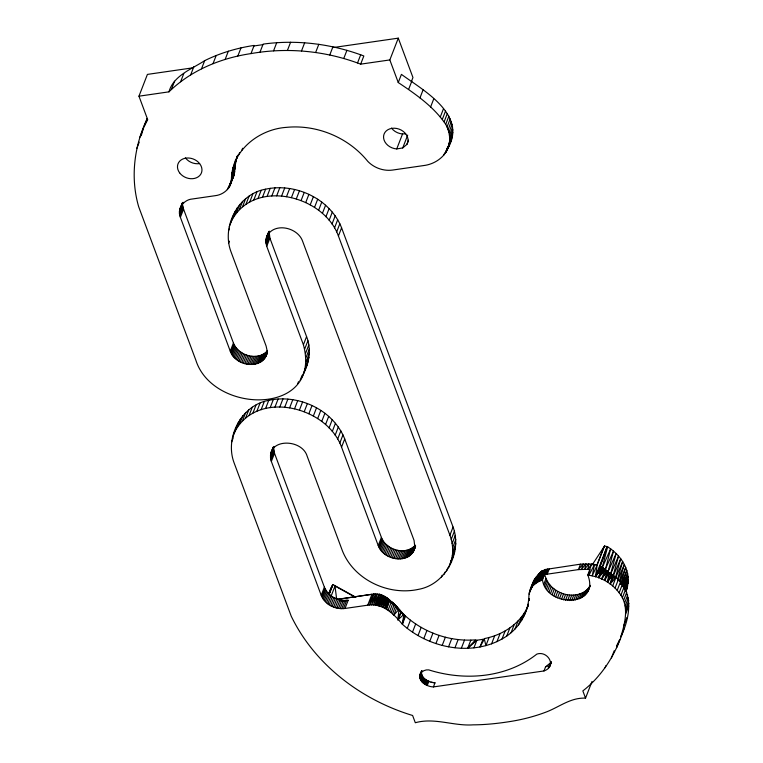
<?xml version="1.0" encoding="UTF-8"?>
<svg xmlns="http://www.w3.org/2000/svg" width="763" height="763" viewBox="0 0 763 763"><rect width="100%" height="100%" fill="white"/><g stroke="black" fill="none" stroke-linecap="round" stroke-linejoin="round"><path stroke-width="1.14" d="M267.431 352.191C263.407 370.427 235.49 366.812 230.264 351.19L180.383 217.312C176.682 208.948 183.73 199.544 192.438 198.981L215.176 195.69C223.397 194.813 231.351 188.203 231.408 179.515C231.58 150.511 259.019 129.176 286.402 127.364C316.931 124.312 348.529 137.521 367.804 161.384C374.108 167.917 383.57 171.284 392.573 170.063L423.703 165.561C435.635 164.14 447.376 155.623 449.321 143.244C450.408 136.758 448.873 130.053 445.716 124.35C433.851 106.734 415.692 94.173 398.257 82.547L389.836 59.934L398.286 38.15L333.507 47.506M446.765 150.731L450.542 141.346L450.151 140.602L446.765 150.731L451.906 137.664L451.429 137.54L451.4 139.267L447.891 148.337C467.566 114.584 423.312 90.463 401.424 74.373L398.257 82.547M592.193 564.887L604.563 545.955L607.634 546.804L610.658 548.855L602.112 567.968L605.65 570.543M533.509 581.416L533.48 582.903L532.936 582.903M607.815 572.593L613.5 551.096L610.658 548.855L605.154 570.505L602.026 568.158L595.455 576.59L587.815 574.978L591.659 564.038L597.171 565.021L604.563 545.955M229.968 185.657L234.231 174.336L235.71 161.975L237.455 155.871L234.279 164.045M337.103 599.327L371.962 594.291C379.478 592.603 388.567 597.048 391.963 603.113M602.217 568.301L598.593 577.639L604.325 569.703L605.431 570.59L605.069 570.171L598.593 577.639L601.835 568.015L595.455 576.59L607.071 546.632L600.243 565.869C601.502 569.408 606.633 570.304 609.17 572.803C633.929 586.661 631.955 613.643 620.777 636.838C625.174 622.78 629.551 605.402 619.146 592.784C613.309 584.963 604.754 579.394 595.455 576.59L597.171 565.021L592.25 575.75L594.491 564.458L596.046 564.973M233.325 177.026L233.135 175.147M529.751 591.048L532.994 585.622L538.306 581.644L542.541 570.762C539.927 573.032 537.429 575.531 535.302 578.278C532.154 583.59 529.551 589.561 528.912 595.722C528.606 611.773 519.88 627.024 506.727 636.084C474.844 657.525 429.95 649.046 402.387 624.268C393.927 613.977 382.406 602.627 367.737 605.183L345 608.464C335.415 609.79 324.838 604.496 321.213 595.312L271.342 461.434C264.656 438.096 301.843 437.867 307.174 456.255L342.387 550.752C353.851 579.766 388.415 595.932 418.362 589.379C445.554 584.658 462.512 552.393 453.069 527.052L341.586 227.803C330.121 198.8 295.558 182.634 265.6 189.186C238.418 193.907 221.451 226.163 230.893 251.513L266.106 346.011L267.012 350.169L266.64 354.232M231.675 179.801L232.314 178.895L229.234 187.059L233.421 175.356L233.802 175.833L228.347 188.385L234.518 172.772L234.642 171.16L231.408 179.515L234.785 168.509L234.594 166.773M233.659 434.166C254.327 388.701 326.574 405.344 341.547 447.137L378.229 545.574C383.665 561.272 412.869 565.421 415.33 545.221C405.706 555.826 386.24 550.161 381.395 537.41L344.723 438.973C333.25 409.96 298.686 393.794 268.738 400.346C241.547 405.067 224.589 437.333 234.031 462.674L291.247 616.237C314.823 664.926 361.433 699.967 412.611 715.484L415.31 722.733C434.538 717.325 453.594 726.233 473.117 724.85C485.258 724.793 497.342 723.534 509.331 721.655C522.417 719.652 535.273 716.304 547.605 711.478C560.204 706.3 571.191 697.477 585.545 698.135L592.002 681.493M139.915 137.245L147.288 118.437C134.221 145.771 130.13 177.417 138.675 206.744L195.891 360.308C213.258 414.91 322.644 415.949 303.407 344.771L266.735 246.335L265.81 240.793L267.794 233.764M269.101 231.265L269.902 238.161L306.573 336.597C311.418 348.538 309.416 361.977 303.779 373.269M419.841 676.352C419.946 671.945 424.743 669.351 428.749 669.885C464.696 681.245 506.584 677.964 536.818 654.12C547.634 650.276 557.467 666.414 543.971 670.954L433.413 686.929C425.487 686.757 415.072 679.175 422.053 670.591M421.624 670.925C420.127 678.317 429.025 682.37 434.996 682.837L433.413 686.929M450.275 563.723C453.747 554.596 453.298 544.305 449.903 535.216L338.41 235.977C323.445 194.174 251.199 177.541 230.521 223.006M448.787 144.398L450.151 140.602M470.857 640.128L467.681 648.292L475.616 639.842C449.884 641.96 423.541 632.641 404.562 615.188C398.744 609.437 394.061 602.245 386.45 598.631L381.09 606.585L384.571 597.601L389.435 600.901L382.711 596.552L377.284 605.526L381.214 595.407C390.179 602.35 394.919 603.132 379.583 594.31L375.358 605.193L381.214 595.407L380.947 594.52M549.36 568.654L547.252 574.1L547.643 568.969L545.44 574.434L578.383 569.608L587.901 569.322L591.659 564.038L580.5 564.162L545.984 569.398L545.44 574.434L544.61 574.634L541.577 580.347L538.306 581.644L541.005 572.05L536.809 582.474L539.164 573.938L540.156 572.965L536.809 582.474L539.374 573.747L535.416 583.418L537.915 575.188L534.148 584.468L536.666 576.981L535.636 578.907M535.302 578.278L531.086 588.187L535.302 578.278L531.973 586.861L534.596 579.346M405.554 616.094L402.387 624.268L403.827 614.434L403.102 614.596L401.462 612.012L397.866 619.89L403.827 614.434L404.648 616.084M412.154 553.385L414.862 547.3L414.061 540.395L302.577 241.156C297.618 227.04 273.536 221.871 266.611 236.835M541.186 571.811L540.09 573.423L541.463 571.325L545.984 569.398L542.503 580.08C546.356 607.663 600.491 607.615 587.815 574.978M380.909 594.692C383.436 596.38 385.878 598.841 389.178 600.834M394.337 604.468L389.75 600.605L383.684 597.114L379.201 605.994L382.711 596.552L386.126 598.64L382.711 596.552M402.387 624.268L404.562 615.188M404.276 616.161L403.522 614.12M234.537 172.524L234.012 172.238L234.746 169.262M328.958 594.291L330.76 588.616L332.964 584.572L355.777 597.191M607.167 571.659L600.204 566.175L602.312 567.243L607.634 546.804L600.243 565.869L605.25 569.456L611.144 575.149M534.281 579.88L533.852 582.894M232.581 178.456L233.421 175.356L233.859 175.643M542.503 580.08L541.577 580.347L544.391 569.942L539.899 580.929L542.865 570.59L538.306 581.644M605.069 570.171L601.654 578.907L607.062 571.439L610.495 574.386L616.142 553.509L613.5 551.096L605.25 569.456L600.204 566.175M612.699 585.898L615.865 577.734L610.162 583.886L612.622 575.197L611.897 575.521L609.17 572.803L604.62 580.376L607.062 571.439M613.07 575.97L618.555 556.074L616.142 553.509L607.977 571.84L600.243 566.337L595.455 576.59L601.463 567.729L602.131 568.187M141.241 135.709L143.082 129.081M615.417 577.658L620.739 558.774L618.555 556.074L610.495 574.386M617.505 579.441L622.675 561.578L620.739 558.774L613.233 575.998M532.555 584.22L533.003 582.684M619.337 581.301L624.334 564.486L622.675 561.578L615.712 577.734M620.557 584.334L625.717 567.462L624.334 564.486L617.458 580.643M622.188 585.154L626.805 570.486L625.717 567.462L619.823 581.473M539.307 574.024L539.908 573.223L536.809 582.474L541.463 571.325M233.688 214.832L229.291 226.849M235.605 429.846L236.826 426.002M539.937 573.604L540.738 572.355L536.809 582.474L539.689 573.433M529.274 599.06L528.492 601.015L529.188 598.821M539.164 573.938L535.416 583.418L538.144 574.949M623.19 587.1L627.596 573.547L626.805 570.486L620.977 584.515M235.309 164.341L235.567 162.815L231.828 174.231L234.785 168.509M389.33 600.338L384.733 608.13L388.062 599.556L389.702 600.824L389.33 600.338L386.459 609.084L389.75 600.605M535.502 578.917L536.284 577L531.973 586.861L534.815 578.993M624.115 588.426L628.092 576.609L627.596 573.547L622.274 586.518M386.24 598.697L384.209 597.4L381.09 606.585L385.449 598.078L386.336 598.678M394.948 604.935L398.315 609.542M536.99 576.179L534.148 584.468L537.629 575.483M527.529 606.184L528.32 604.143M624.907 589.322L628.273 579.651L628.092 576.609L623.695 587.434M532.994 585.622L535.817 577.572M427.852 681.683L428.119 680.939L426.536 685.021M625.441 590.18L628.14 582.665L628.273 579.651L624.353 589.418M447.986 146.763L445.392 153.001L446.107 151.036M535.416 583.418L538.688 574.415L537.753 576.055M328.977 594.463L332.105 585.955L328.662 594.539M536.809 582.474L540.385 572.736M231.065 181.108L228.347 188.385L232.114 179.21M328.891 593.566L329.702 591.401L328.843 593.614M625.717 590.972L628.14 582.665L625.116 590.276M625.937 591.239L627.711 585.612L625.565 591.058M234.88 163.673L235.109 165.514L231.828 174.231L235.023 166.076L234.499 165.914M375.53 594.825L373.727 594.1L369.607 604.983L375.73 594.034L371.505 604.916L377.342 594.072L373.422 604.983L379.173 594.243L375.358 605.193L381.052 595.188L389.149 600.195L394.004 604.582M585.545 698.135L582.846 690.896C603.028 675.369 616.437 652.737 623.943 628.674M528.492 601.015L529.293 598.917M328.624 594.139L330.76 588.616M328.824 594.434L332.105 585.955M144.112 126.601L147.707 119.677L138.961 96.186L147.412 74.402L192.162 67.936M136.835 148.289L139.219 142.166M168.957 91.846C173.411 75.585 191.799 69.09 204.675 60.649C220.23 52.971 237.016 48.002 254.155 45.418L250.989 53.591C220.784 58.083 190.998 70.301 168.957 91.846L138.961 96.186M171.408 89.385L174.574 81.221M180.621 81.736L183.788 73.572M190.674 74.869L193.84 66.705M201.499 68.823L204.675 60.649M213.03 63.634L216.196 55.47M225.171 59.352L228.337 51.188M237.856 55.995L241.022 47.821M179.849 209.091L182.233 202.968M181.489 205.419L182.281 203.378M179.582 210.416L182.357 203.273M179.458 211.771L183.082 202.281M179.477 213.154L182.624 203.607M179.639 214.546L182.805 206.372L182.643 204.98M179.944 215.929L183.11 207.765L182.805 206.372M180.383 217.312L183.559 209.148L183.11 207.765M259.945 52.294L263.111 44.12C296.988 39.438 331.915 43.892 363.837 55.976L360.67 64.149C325.915 50.863 287.641 47.115 250.989 53.591M273.555 50.844L276.721 42.671M236.301 159.219L237.884 155.137M235.567 162.815L232.791 169.052L235.958 160.888M238.819 154.631L239.611 152.59M241.833 150.292L242.634 148.251M230.998 182.681L234.231 174.336M287.441 50.387L290.608 42.223M232.152 219.324L235.328 211.151M234.193 215.824L237.36 207.66M228.49 230.817L229.281 228.776M236.616 212.543L239.782 204.37M239.401 209.491L242.567 201.327M301.499 50.94L304.666 42.766M242.529 206.706L245.696 198.542M228.652 243.187L229.444 241.146M245.982 204.207L249.148 196.034M249.73 202.004L252.896 193.831M253.736 200.116L256.902 191.942M257.98 198.561L261.156 190.388M315.644 52.475L318.81 44.302M262.434 197.35L265.6 189.186M267.05 196.492L270.216 188.327M271.8 195.996L274.976 187.832M329.759 54.993L332.926 46.829M276.654 195.862L279.821 187.698M281.566 196.091L284.733 187.927M266.201 238.113L268.576 231.981M265.934 239.429L268.71 232.286M265.81 240.793L269.434 231.303M265.829 242.167L268.996 234.003M265.991 243.559L269.158 235.386M266.287 244.952L269.463 236.778M266.735 246.335L269.902 238.161M286.497 196.692L289.663 188.518M230.264 351.19L233.43 343.016L183.559 209.148M343.76 58.484L346.927 50.31M230.808 352.477L233.974 344.313L233.43 343.016M291.418 197.636L294.585 189.472M231.475 353.746L234.642 345.572L233.974 344.313M232.248 354.976L235.424 346.803L234.642 345.572M233.135 356.159L236.311 347.995L235.424 346.803M234.127 357.294L237.303 349.13L236.311 347.995M296.292 198.943L299.458 190.769M235.214 358.372L238.38 350.198L237.303 349.13M236.387 359.383L239.563 351.209L238.38 350.198M237.646 360.317L240.812 352.144L239.563 351.209M301.07 200.583L304.237 192.419M238.972 361.166L242.138 353.002L240.812 352.144M240.364 361.939L243.531 353.774L242.138 353.002M357.542 62.909L360.708 54.736M241.804 362.616L244.971 354.452L243.531 353.774M243.292 363.198L246.459 355.033C253.421 357.551 262.348 356.769 267.365 350.827L264.198 359.001M305.725 202.557L308.891 194.384M244.818 363.684L247.985 355.51M246.354 364.065L249.53 355.892M247.918 364.332L251.084 356.168M310.217 204.837L313.393 196.673M249.472 364.504L252.639 356.331M251.017 364.561L254.193 356.388M252.553 364.504L255.719 356.34M314.518 207.422L317.685 199.248M254.05 364.352L257.217 356.178M255.586 364.065L258.762 355.892M257.074 363.655L260.24 355.491M258.485 363.14L261.661 354.976M318.591 210.283L321.767 202.109M259.83 362.511L262.997 354.347M261.07 361.776L264.246 353.612M232.429 438.01L235.204 430.866M235.29 430.485L238.466 422.32M262.224 360.947L265.39 352.773M237.331 426.994L240.498 418.82M263.264 360.012L266.44 351.848M231.628 441.977L233.211 437.895M264.999 357.904L267.384 351.781M239.754 423.703L242.92 415.539M265.686 356.741L267.412 352.449M322.406 213.392L325.582 205.218M242.539 420.661L245.705 412.487M245.667 417.876L248.833 409.702M325.935 216.74L329.101 208.566M249.119 415.368L252.286 407.204M252.858 413.164L256.034 405M329.149 220.288L332.315 212.114M256.873 411.276L260.04 403.112M332.029 224.007L335.195 215.843M261.118 409.721L264.284 401.557M334.537 227.889L337.704 219.715M265.572 408.52L268.738 400.346M336.674 231.885L339.84 223.721M270.188 407.661L273.354 399.488M338.41 235.977L341.586 227.803M274.938 407.165L278.104 398.992M303.407 344.771L306.573 336.597M279.792 407.032L282.959 398.858M304.742 348.92L307.909 340.746M284.704 407.261L287.87 399.087M305.648 353.088L308.815 344.924M411.324 81.717L412.955 77.521L398.286 38.15M408.653 89.328L411.82 81.155M306.135 357.265L309.301 349.092M306.192 361.395L309.358 353.231M270.808 453.212L273.183 447.089M297.694 383.741L298.486 381.691M270.541 454.538L273.307 447.385M273.24 448.444L274.041 446.403M270.407 455.892L273.583 447.719L274.508 453.27L324.38 587.138C328.004 596.323 338.591 601.616 348.176 600.3L345 608.464M300.107 380.451L302.091 375.348M305.81 365.467L308.977 357.294M270.426 457.266L273.602 449.102M289.635 407.852L292.801 399.678M302.148 376.96L308.176 361.261M270.588 458.658L273.764 450.494M270.894 460.051L274.06 451.887M271.342 461.434L274.508 453.27M294.556 408.806L297.723 400.632M396.741 148.928L402.721 147.936L406.851 144.445A12.561 10.005 21.2 0 0 399.097 129.128A12.561 10.005 21.2 0 0 383.598 136.005A12.561 10.005 21.2 0 0 396.741 148.928L402.549 133.945L405.678 133.802M419.974 97.883L423.141 89.71M299.43 410.103L302.596 401.939M402.721 147.936L407.7 135.099M406.851 144.445L408.51 140.163M304.208 411.753L307.375 403.579M308.862 413.718L312.029 405.554M430.561 107.097L433.727 98.932M313.355 416.007L316.521 407.833M317.656 418.591L320.822 410.418M321.728 421.443L324.895 413.279M440.318 116.92L443.484 108.756M442.349 119.295L445.516 111.131M325.543 424.552L328.71 416.388M444.152 121.775L447.318 113.611M445.716 124.35L448.892 116.176M329.072 427.9L332.239 419.726M447.042 126.992L450.208 118.818M448.1 129.691L451.267 121.517M332.286 431.448L335.453 423.284M448.892 132.419L452.058 124.245M449.417 135.156L452.583 126.982M449.665 137.884L452.831 129.72M335.167 435.177L338.333 427.003M449.636 140.592L452.802 132.419M445.392 153.001L447.843 146.687M449.321 143.244L452.488 135.08M337.675 439.049L340.842 430.885M339.812 443.055L342.978 434.881M341.547 447.137L344.723 438.973M321.213 595.312L324.38 587.138M321.795 596.666L324.962 588.502M322.511 598.001L325.677 589.837M323.34 599.298L326.516 591.125M324.304 600.538L327.47 592.365M325.372 601.721L328.538 593.547M329.187 594.32L332.964 584.572M326.554 602.837L329.721 594.663M327.823 603.876L330.989 595.703M330.865 596.752L335.024 586.041L354.671 596.914M329.177 604.821L332.344 596.656M330.617 605.688L333.784 597.515M332.115 606.451L335.281 598.278M333.66 607.1L336.836 598.936M335.253 607.653L338.429 599.48M336.884 608.082L340.05 599.918M338.524 608.407L341.69 600.233M340.164 608.597L343.331 600.433L341.051 600.815M341.805 608.674L344.971 600.51L342.616 600.834M343.417 608.636L346.583 600.462L340.813 600.834M378.229 545.574L381.395 537.41M378.801 546.937L381.977 538.773M379.516 548.273L382.683 540.099M380.356 549.56L383.522 541.396M381.309 550.81L384.485 542.636M382.387 551.992L385.553 543.819M383.56 553.108L386.727 544.935M384.829 554.138L387.995 545.974M386.192 555.092L389.359 546.928M387.623 555.95L390.79 547.786M389.12 556.713L392.287 548.549M390.675 557.371L393.842 549.207M392.268 557.925L395.434 549.751M393.889 558.354L397.056 550.19M395.53 558.669L398.696 550.505M397.17 558.869L400.346 550.705M398.811 558.945L401.977 550.781M400.432 558.898L403.598 550.733M402.015 558.735L405.182 550.571M403.551 558.449L406.717 550.285M405.039 558.049L408.205 549.875M406.45 557.534L409.617 549.36M407.785 556.904L410.952 548.731M388.119 610.133L391.381 601.73M409.035 556.17L412.201 547.996M410.189 555.33L413.355 547.166M411.228 554.405L414.395 546.232M389.683 611.287L392.926 602.923M412.964 552.288L415.339 546.165M414.595 548.616L415.387 546.575M413.641 551.124L415.625 546.022M391.152 612.527L394.385 604.182L398.429 608.588M392.506 613.853L395.739 605.517L396.989 606.9L393.746 615.255L399.001 609.255L400.976 611.497L397.866 619.89L399.001 609.255L399.86 610.82M407.27 628.359L410.437 620.185M449.903 535.216L453.069 527.052M412.497 632.136L415.663 623.962M451.229 539.365L454.405 531.201M452.144 543.542L455.311 535.368M418.01 635.56L421.176 627.396M452.631 547.71L455.797 539.546M441.396 577.238L442.187 575.197M452.678 551.849L455.854 543.676M444.18 574.186L444.982 572.145M452.306 555.912L455.473 547.748M446.603 570.905L447.795 567.844M448.644 567.405L454.672 551.716M423.78 638.631L426.946 630.457M429.76 641.301L432.936 633.137M420.041 675.017L421.31 671.717M419.908 675.675L421.491 671.593M419.85 677.039L421.443 672.956M419.936 677.735L421.519 673.653M420.089 678.431L421.672 674.349M420.308 679.127L421.891 675.036M420.594 679.804L422.187 675.722M420.957 680.472L422.54 676.39M421.376 681.121L422.96 677.039M435.921 643.571L439.087 635.398M421.853 681.74L423.436 677.658M422.387 682.332L423.97 678.25M422.979 682.885L424.562 678.803M423.608 683.41L425.191 679.318L423.427 679.385M424.295 683.886L425.878 679.795M425.01 684.316L426.593 680.234M425.754 684.697L427.337 680.606M442.197 645.412L445.373 637.239M427.328 685.298L428.911 681.216L428.978 681.922M448.568 646.805L451.734 638.641M454.967 647.758L458.134 639.594M461.348 648.254L464.524 640.09M473.918 647.873L476.875 640.243L484.371 639.098L484.581 638.545C503.227 634.902 521.263 623.113 528.397 604.954M482.96 639.365L479.994 646.995L484.371 639.098L485.888 645.66L489.064 637.496M491.553 643.896L494.72 635.722M496.932 641.693L500.108 633.528M502.006 639.089L505.173 630.915M506.727 636.084L509.903 627.911M511.067 632.708L514.243 624.544M514.996 628.989L518.163 620.815M529.312 592.565L533.604 581.177M529.036 594.129L532.269 585.784M518.478 624.945L521.644 616.781M521.491 620.615L524.658 612.441M524.019 616.018L528.406 605.069M543.914 583.876L546.031 578.43L544.61 574.634M544.639 585.583L546.756 580.138L546.031 578.43M545.526 587.243L547.643 581.797L546.756 580.138M546.575 588.864L548.692 583.418L547.643 581.797M547.777 590.409L549.885 584.963L548.692 583.418M549.112 591.888L551.229 586.442L549.885 584.963M550.581 593.29L552.698 587.844L551.229 586.442M552.174 594.587L554.291 589.131L552.698 587.844M553.871 595.769L555.989 590.324L554.291 589.131M555.664 596.847L557.772 591.401L555.989 590.324M557.534 597.801L559.651 592.355L557.772 591.401M559.479 598.621L561.587 593.175C571.334 597.133 584.954 595.407 590.304 585.364L588.187 590.81M561.473 599.308L563.58 593.862M563.495 599.852L565.612 594.406M565.545 600.243L567.662 594.797M580.5 564.162L578.383 569.608L583.228 563.857L581.501 569.274L586.003 563.743L584.677 569.179L588.817 563.8L587.901 569.322L589.923 569.532L589.026 575.149L594.491 564.458M567.605 600.491L569.713 595.045M569.646 600.586L571.764 595.14M543.971 670.954L545.564 666.862L551.258 662.217M571.668 600.529L573.786 595.083M573.652 600.328L575.76 594.882M548.292 667.816L549.875 663.734M548.807 667.358L550.39 663.266M549.274 666.843L550.857 662.761M549.675 666.299L551.42 661.759M550.018 665.717L551.287 662.418M575.579 599.966L577.686 594.52M577.429 599.46L579.537 594.015M579.203 598.821L581.311 593.376M580.872 598.03L582.98 592.584M582.427 597.114L584.544 591.668M583.867 596.075L585.984 590.619M585.173 594.911L587.281 589.465M596.828 565.221L603.819 547.205M586.337 593.643L588.445 588.197M587.338 592.269L589.456 586.823M589.379 587.682L590.228 585.498M604.62 580.376L607.892 571.964L605.173 569.665L606.08 570.18M608.416 573.061L609.17 572.803L607.462 582.045L612.012 574.739L612.155 575.416L610.658 573.795L607.462 582.045L612.622 575.197M614.272 576.427L615.216 578.116L613.338 575.712L610.162 583.886L614.272 576.427L615.865 577.734M615.054 588.063L618.221 579.89M617.21 590.362L620.376 582.188M619.146 592.784L622.312 584.611M620.853 595.302L624.02 587.129M622.322 597.906L625.488 589.732M623.533 600.567L626.709 592.403M624.487 603.285L627.663 595.111M625.174 606.013L628.34 597.849M625.584 608.75L628.76 600.586M625.717 611.478L628.893 603.304M625.574 614.167L628.75 605.994M605.116 667.711L605.908 665.67M623.762 625.66L626.928 617.486M611.421 657.935L614.196 650.791M616.657 647.625L619.823 639.451L616.685 645.641M384.209 597.4L379.201 605.994L382.912 596.676C391.772 601.769 381.7 594.32 379.583 594.31M541.577 580.347L545.984 569.398M448.739 145.828L451.4 139.267M388.911 600.071L384.733 608.13L387.652 599.317L382.94 607.3L386.45 598.631M382.044 596.122L382.883 596.599L382.044 596.122L377.284 605.526L381.529 595.722L382.883 596.513L382.368 596.342L377.284 605.526L381.357 595.569L388.338 599.985M232.791 169.052L235.71 161.975L235.3 160.259M227.326 189.625L228.185 187.564M443.77 155.137L444.695 153.001M305.314 368.787L306.955 365.105M452.221 558.316L453.451 555.559M379.201 605.994L383.388 596.952M540.223 573.223L542.541 570.762L540.09 573.423M377.284 605.526L381.805 595.951M537.944 575.998L538.688 574.415M600.243 566.337L602.179 567.653L600.414 566.661L595.455 576.59L600.958 567.281L602.112 568.092L601.12 567.434L595.455 576.59L600.319 566.499M449.97 142.481L450.904 140.449M382.94 607.3L387.194 599.05M607.138 572.126L600.805 567.128L595.455 576.59L600.529 566.823L607.129 571.992M373.727 594.1L367.737 605.183L371.962 594.291L338.181 599.337M595.455 576.59L600.653 566.976L602.112 567.968L600.958 567.281M603.39 569.093L598.593 577.639L602.722 568.654L605.231 570.562M450.79 560.986L451.81 559.241M601.654 578.907L606.471 571.058M381.948 596.723L383.121 595.693L380.794 596.075M467.681 648.292L476.875 640.243L475.406 640.386M545.564 666.862L547.7 666.042M611.659 575.607L610.658 573.795M395.787 605.784C405.191 617.133 387.871 596.819 386.212 597.858L386.812 598.02M342.701 600.843L344.971 600.51M253.945 45.961L262.901 44.664M360.67 64.149L389.836 59.934M343.169 600.853L346.583 600.462L342.034 600.882M341.166 600.71L348.176 600.3M430.981 682.227L434.996 682.837M397.237 607.539L399.059 610.266M383.045 595.903L383.741 596.075M612.012 574.739L612.985 575.455M389.206 600.004L389.721 600.157M390.027 601.32L392.087 602.121L394.671 604.62M244.971 354.452L246.459 355.033M559.651 592.355L561.587 593.175M602.236 567.462L603.237 567.939M388.357 599.832L381.529 595.722M380.947 594.968L382.978 596.094M381.052 595.188L382.931 596.265M600.204 566.012L602.312 567.243M383.684 597.114L386.126 598.64M608.721 572.584L607.901 572.05L609.16 573.328M600.414 566.661L602.141 567.825M600.529 566.823L602.112 567.968M602.026 568.158L605.154 570.505M389.111 600.376L392.831 603.209L391.629 601.921M389.092 600.519L390.503 601.692M389.33 600.901L391.409 602.675M388.062 599.556L389.559 600.872M604.325 569.703L606.671 571.792M608.979 572.889L608.149 572.126L608.769 572.975M391.924 602.713L393.87 604.754M392.335 603.323L393.679 604.611M607.853 572.25L609.112 573.528M395.339 605.927L397.637 608.674M395.31 606.27L397.456 608.655M395.482 606.556L396.693 607.92M612.422 575.292L614.911 578.23L613.338 575.712M397.027 607.272L399.726 610.858M403.417 614.539L402.492 613.061L403.102 614.596M399.822 610.181L400.546 611.573M401.462 612.012L402.797 614.635M403.827 614.434L404.476 616.113M234.651 163.635L235.109 165.514M335.024 586.041L336.655 599.308M402.549 133.945A12.561 10.005 21.2 0 1 391.495 128.089M199.601 163.578A12.561 10.005 21.2 0 1 185.419 157.865M626.976 588.483L626.146 590.619L626.976 588.483M179.61 172.839A12.561 10.005 21.2 0 0 200.774 174.222A12.561 10.005 21.2 0 0 188.785 158.017A12.561 10.005 21.2 0 0 179.61 172.839"/></g></svg>
